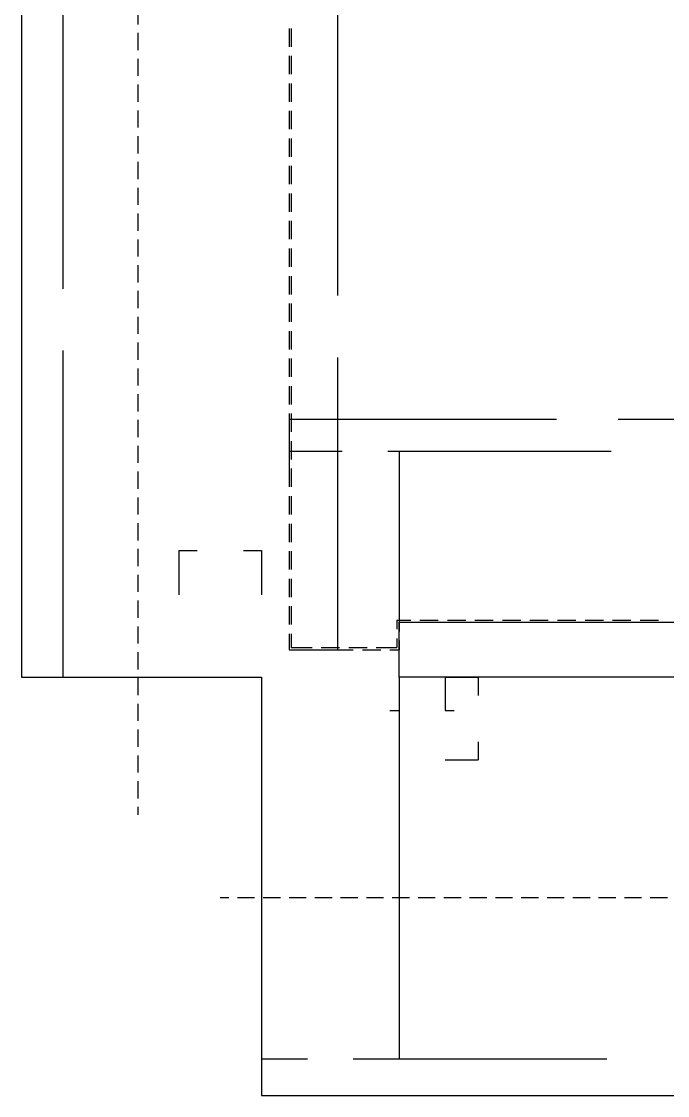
# Model space of a CAD drawing. Header units: metres. Extents: x -20.8 to 16.7, y -14.9 to 14.7.
# Drawn here: x -20.8 to -17.28, y -14.94 to -9.08 of the extents above; entities that cross this region are included whole.
import ezdxf

# ---------------------------------------------------------------- set-up
doc = ezdxf.new("R2010")
doc.units = ezdxf.units.M
doc.layers.add('CAD_PLAN_WALLS', color=8, linetype='Continuous')

msp = doc.modelspace()

# ---------------------------------------------------------------- linework, layer by layer
at = {"layer": 'CAD_PLAN_WALLS'}
for p, q in [((-20.7972, -1.8176), (-20.7975, -12.6575)), ((-20.5725, -8.7566), (-20.5726, -10.5392)), ((-20.1639, -9.0039), (-20.1639, -9.0977)), ((-19.0744, -8.9817), (-19.0744, -10.5762)), ((-19.3387, -9.1193), (-19.3387, -9.2193)), ((-19.3267, -9.1193), (-19.3267, -9.2193)), ((-20.1639, -9.1446), (-20.1639, -9.2383)), ((-20.1639, -9.2852), (-20.1639, -9.379)), ((-19.3387, -9.2693), (-19.3387, -9.3693)), ((-19.3267, -9.2693), (-19.3267, -9.3693)), ((-20.1639, -9.4259), (-20.1639, -9.5196)), ((-19.3387, -9.4193), (-19.3387, -9.5194)), ((-19.3267, -9.4193), (-19.3267, -9.5194)), ((-20.1639, -9.5665), (-20.1639, -9.6603)), ((-19.3387, -9.5694), (-19.3387, -9.6694)), ((-19.3267, -9.5694), (-19.3267, -9.6694)), ((-20.1639, -9.7072), (-20.1639, -9.801)), ((-19.3387, -9.7194), (-19.3387, -9.8194)), ((-19.3267, -9.7194), (-19.3267, -9.8194)), ((-20.1639, -9.8478), (-20.1639, -9.9416)), ((-19.3387, -9.8694), (-19.3387, -9.9695)), ((-19.3267, -9.8694), (-19.3267, -9.9695)), ((-20.1639, -9.9885), (-20.1639, -10.0823)), ((-19.3387, -10.0195), (-19.3388, -10.1195)), ((-19.3267, -10.0195), (-19.3267, -10.1195)), ((-20.1639, -10.1291), (-20.1639, -10.2229)), ((-19.3388, -10.1695), (-19.3388, -10.2695)), ((-19.3267, -10.1695), (-19.3268, -10.2695)), ((-20.1639, -10.2698), (-20.1639, -10.3636)), ((-19.3388, -10.3195), (-19.3388, -10.4196)), ((-19.3268, -10.3195), (-19.3268, -10.4196)), ((-20.1639, -10.4105), (-20.1639, -10.5042)), ((-19.3388, -10.4696), (-19.3388, -10.5696)), ((-19.3268, -10.4696), (-19.3268, -10.5696)), ((-20.1639, -10.5511), (-20.1639, -10.6449)), ((-19.3388, -10.6196), (-19.3388, -10.7196)), ((-19.3268, -10.6196), (-19.3268, -10.7196)), ((-20.1639, -10.6918), (-20.1639, -10.7855)), ((-19.3388, -10.7696), (-19.3388, -10.8697)), ((-19.3268, -10.7696), (-19.3268, -10.8697)), ((-20.1639, -10.8324), (-20.1639, -10.9262)), ((-20.5726, -10.8749), (-20.5726, -12.6575)), ((-19.3388, -10.9197), (-19.3388, -11.0197)), ((-19.3268, -10.9197), (-19.3268, -11.0197)), ((-19.0745, -10.9131), (-19.0745, -12.5076)), ((-20.1639, -10.9731), (-20.1639, -11.0669)), ((-20.1639, -11.1137), (-20.164, -11.2075)), ((-19.3388, -11.0697), (-19.3388, -11.1697)), ((-19.3268, -11.0697), (-19.3268, -11.1697)), ((-19.3388, -11.2197), (-19.3388, -11.3198)), ((-19.3268, -11.2197), (-19.3268, -11.3198)), ((-20.164, -11.2544), (-20.164, -11.3482)), ((-19.3388, -11.2506), (-19.3388, -11.5323)), ((-19.3388, -11.2506), (-17.8813, -11.2507)), ((-17.5456, -11.2507), (-16.088, -11.2507)), ((-20.164, -11.3951), (-20.164, -11.4888)), ((-19.3388, -11.3698), (-19.3388, -11.4698)), ((-19.3268, -11.3698), (-19.3268, -11.4698)), ((-19.3388, -11.4237), (-19.3388, -11.5323)), ((-19.3388, -11.4238), (-19.0499, -11.4238)), ((-18.8009, -11.4238), (-18.7386, -11.4238)), ((-18.7386, -11.4238), (-18.7387, -12.3575)), ((-18.7387, -11.4238), (-17.5822, -11.4238)), ((-18.7386, -11.4238), (-18.7387, -12.3575)), ((-20.164, -11.5357), (-20.164, -11.6295)), ((-19.3388, -11.5198), (-19.3388, -11.6198)), ((-19.3268, -11.5198), (-19.3268, -11.6198)), ((-20.164, -11.6764), (-20.164, -11.7701)), ((-19.3388, -11.6698), (-19.3388, -11.7699)), ((-19.3268, -11.6698), (-19.3268, -11.7699)), ((-20.164, -11.817), (-20.164, -11.9108)), ((-19.3388, -11.8199), (-19.3388, -11.9199)), ((-19.3268, -11.8199), (-19.3268, -11.9199)), ((-20.164, -11.9577), (-20.164, -12.0514)), ((-19.939, -11.9659), (-19.8403, -11.9659)), ((-19.9389, -11.9659), (-19.9389, -12.2074)), ((-19.5874, -11.966), (-19.4888, -11.966)), ((-19.4888, -11.9659), (-19.4888, -12.2074)), ((-19.3388, -11.9699), (-19.3388, -12.0699)), ((-19.3268, -11.9699), (-19.3268, -12.0699)), ((-20.164, -12.0983), (-20.164, -12.1921)), ((-19.3388, -12.1199), (-19.3388, -12.22)), ((-19.3268, -12.1199), (-19.3268, -12.22)), ((-20.164, -12.239), (-20.164, -12.3328)), ((-19.3388, -12.27), (-19.3388, -12.37)), ((-19.3268, -12.27), (-19.3268, -12.37)), ((-18.7507, -12.3455), (-18.6757, -12.3455)), ((-18.7507, -12.3455), (-18.7507, -12.3955)), ((-18.6256, -12.3455), (-18.5256, -12.3455)), ((-18.4756, -12.3455), (-18.3756, -12.3455)), ((-18.3256, -12.3455), (-18.2256, -12.3455)), ((-18.1755, -12.3455), (-18.0755, -12.3455)), ((-18.0255, -12.3455), (-17.9255, -12.3455)), ((-17.8755, -12.3455), (-17.7755, -12.3455)), ((-17.7254, -12.3455), (-17.6254, -12.3455)), ((-17.5754, -12.3455), (-17.4754, -12.3455)), ((-17.4254, -12.3455), (-17.3254, -12.3455)), ((-20.164, -12.3796), (-20.164, -12.4734)), ((-18.7387, -12.3575), (-18.7387, -12.4075)), ((-18.7387, -12.3575), (-18.6636, -12.3575)), ((-18.7387, -12.3575), (-15.9881, -12.3576)), ((-18.7387, -12.6576), (-18.7387, -12.3575)), ((-18.6136, -12.3575), (-18.5136, -12.3575)), ((-18.4636, -12.3575), (-18.3636, -12.3575)), ((-18.3136, -12.3575), (-18.2135, -12.3575)), ((-18.1635, -12.3575), (-18.0635, -12.3575)), ((-18.0135, -12.3575), (-17.9135, -12.3575)), ((-17.8635, -12.3575), (-17.7635, -12.3575)), ((-17.7134, -12.3575), (-17.6134, -12.3575)), ((-17.5634, -12.3575), (-17.4634, -12.3575)), ((-17.4134, -12.3575), (-17.3134, -12.3575)), ((-19.3388, -12.42), (-19.3388, -12.5075)), ((-19.3268, -12.42), (-19.3268, -12.4955)), ((-18.7507, -12.4455), (-18.7507, -12.4955)), ((-18.7387, -12.4575), (-18.7387, -12.5075)), ((-20.164, -12.5203), (-20.164, -12.6141)), ((-19.3388, -12.5075), (-19.2888, -12.5075)), ((-19.3388, -12.5075), (-19.0744, -12.5075)), ((-19.3268, -12.4955), (-19.2138, -12.4955)), ((-19.2388, -12.5075), (-19.1388, -12.5075)), ((-19.1638, -12.4955), (-19.0637, -12.4955)), ((-19.0887, -12.5075), (-18.9887, -12.5075)), ((-19.0137, -12.4955), (-18.9137, -12.4955)), ((-18.9387, -12.5075), (-18.8387, -12.5075)), ((-18.8637, -12.4955), (-18.7507, -12.4955)), ((-18.7887, -12.5075), (-18.7387, -12.5075)), ((-20.7975, -12.6575), (-19.4888, -12.6575)), ((-20.5727, -12.6575), (-19.4888, -12.6575)), ((-20.164, -12.661), (-20.164, -12.7547)), ((-19.4888, -12.6575), (-19.4889, -14.7374)), ((-19.4888, -12.6575), (-19.4889, -14.9372)), ((-18.7387, -12.6575), (-18.7387, -14.7374)), ((-18.7387, -12.6575), (-18.7387, -14.7374)), ((-18.7387, -12.6575), (-18.7387, -12.8386)), ((-15.9881, -12.6576), (-18.7387, -12.6576)), ((-18.4886, -12.6575), (-18.4886, -12.8386)), ((-18.4886, -12.6575), (-18.3081, -12.6576)), ((-18.3081, -12.6575), (-18.3081, -12.7562)), ((-20.164, -12.8016), (-20.164, -12.8954)), ((-18.7887, -12.8385), (-18.7387, -12.8385)), ((-18.4886, -12.8385), (-18.4386, -12.8385)), ((-20.164, -12.9423), (-20.164, -13.036)), ((-18.3081, -13.009), (-18.3081, -13.1077)), ((-20.164, -13.0829), (-20.164, -13.1767)), ((-18.4886, -13.1076), (-18.3081, -13.1077)), ((-20.164, -13.2236), (-20.164, -13.3174)), ((-20.164, -13.3642), (-20.164, -13.4077)), ((-19.7139, -13.8578), (-19.6673, -13.8578)), ((-19.6204, -13.8578), (-19.5267, -13.8578)), ((-19.4798, -13.8578), (-19.386, -13.8578)), ((-19.3391, -13.8578), (-19.2454, -13.8578)), ((-19.1985, -13.8578), (-19.1047, -13.8578)), ((-19.0578, -13.8578), (-18.964, -13.8578)), ((-18.9172, -13.8578), (-18.8234, -13.8578)), ((-18.7765, -13.8578), (-18.6827, -13.8578)), ((-18.6358, -13.8578), (-18.5421, -13.8578)), ((-18.4952, -13.8578), (-18.4014, -13.8578)), ((-18.3545, -13.8578), (-18.2608, -13.8578)), ((-18.2139, -13.8578), (-18.1201, -13.8578)), ((-18.0732, -13.8578), (-17.9794, -13.8578)), ((-17.9326, -13.8578), (-17.8388, -13.8578)), ((-17.7919, -13.8578), (-17.6981, -13.8578)), ((-17.6512, -13.8578), (-17.5575, -13.8578)), ((-17.5106, -13.8578), (-17.4168, -13.8578)), ((-17.3699, -13.8578), (-17.2762, -13.8578)), ((-19.4889, -14.7374), (-19.2375, -14.7374)), ((-18.9901, -14.7374), (-18.7387, -14.7374)), ((-18.7388, -14.7374), (-17.6073, -14.7374)), ((-19.4889, -14.9372), (-1.8596, -14.9376))]:
    msp.add_line(p, q, dxfattribs=at)

doc.saveas('drawing.dxf')
